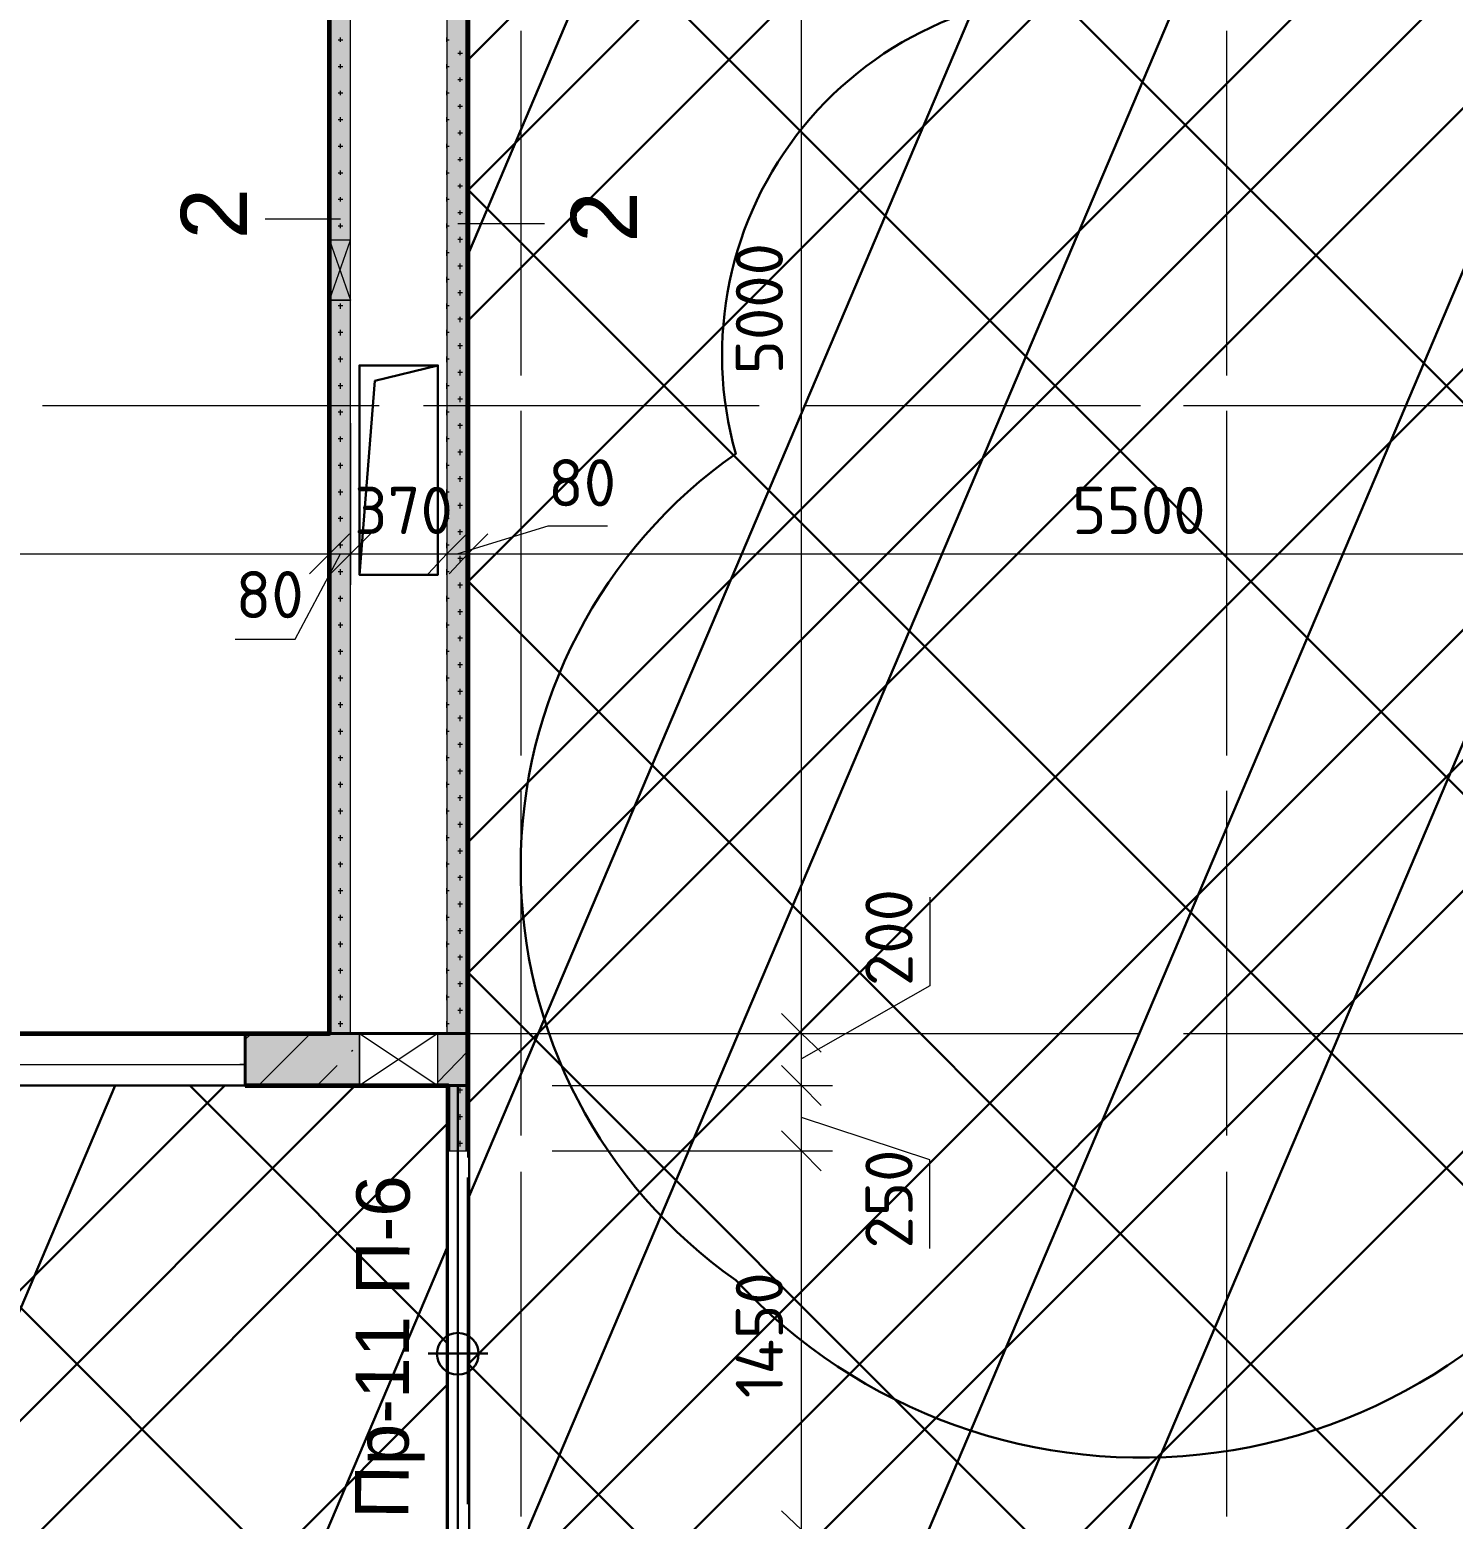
# Model space of a CAD drawing. Header units: millimetres. Extents: x -84737 to 172119, y -43083 to 59399.
# Drawn here: x 122428 to 127868, y 36788 to 42479 of the extents above; entities that cross this region are included whole.
import ezdxf

# ---------------------------------------------------------------- set-up
doc = ezdxf.new("R2010")
doc.units = ezdxf.units.MM
for name, color, linetype, lineweight in [('11) Плинтус ПЛ-2', 70, 'Continuous', 30), ('12) Наливной пол', 150, 'Continuous', 30), ('13) Плитка стены СТ-4.1', 150, 'Continuous', 60), ('15) Штукатурка стен СТ-1.1', 161, 'Continuous', 60), ('16) Краска СТ-1.1 стена', 5, 'Continuous', 60), ('18) Краска ПТ-1 потолок', 31, 'Continuous', 30), ('20) Шпакл. баз. фин Стена', 40, 'Continuous', 60), ('22) Шпакл. баз. фин. Потолок', 102, 'Continuous', 30), ('5) Затарка материала', 160, 'Continuous', 30), ('6) Уборка мусора', 20, 'Continuous', 30), ('8) Линолеум Л-1.1', 130, 'Continuous', 30)]:
    doc.layers.add(name, color=color, linetype=linetype, lineweight=lineweight)
doc.layers.add('PDF _Геометрия', color=7, linetype='Continuous')
doc.layers.add('PDF _Текст', color=7, linetype='Continuous')
doc.layers.add('PDF _Сплошная заливка', color=7, linetype='Continuous', true_color=0xffffff)
doc.styles.add('PDF GOSTCommon', font='arial.ttf')
doc.styles.add('PDF ISOCPEUR', font='isocpeur.ttf')

msp = doc.modelspace()

# ---------------------------------------------------------------- hatches: boundary and pattern name
at = {"layer": '12) Наливной пол'}
h = msp.add_hatch(dxfattribs=at)
h.set_pattern_fill('ANSI31', color=256, scale=222)
h.paths.add_polyline_path([(114514.8, 42635.7), (112106.2, 42635.7), (112106.2, 33344.1), (114514.8, 33344.1)])
h.paths.add_polyline_path([(124026.4, 38444.9), (124026.4, 33348.3), (114586.7, 33348.3), (114586.7, 39884.2), (116707.5, 39884.2), (116707.5, 38444.9)])
h.paths.add_polyline_path([(129605.6, 33344.1), (124106.9, 33344.1), (124106.9, 43647.4), (129605.6, 43647.4)])
h.paths.add_polyline_path([(109494.4, 42635.7), (111903, 42635.7), (111903, 33344.1), (109494.4, 33344.1)])
h.paths.add_polyline_path([(99982.7, 38444.9), (99982.7, 33348.3), (109422.4, 33348.3), (109422.4, 39884.2), (107301.6, 39884.2), (107301.6, 38444.9)])
h.paths.add_polyline_path([(94403.5, 33344.1), (99902.3, 33344.1), (99902.3, 43647.4), (94403.5, 43647.4)])
at = {"layer": '18) Краска ПТ-1 потолок'}
h = msp.add_hatch(dxfattribs=at)
h.set_pattern_fill('ANSI32', color=256, scale=222, angle=22)
h.paths.add_polyline_path([(114514.8, 42635.7), (112106.2, 42635.7), (112106.2, 33344.1), (114514.8, 33344.1)])
h.paths.add_polyline_path([(124026.4, 38444.9), (124026.4, 33348.3), (114586.7, 33348.3), (114586.7, 39884.2), (116707.5, 39884.2), (116707.5, 38444.9)])
h.paths.add_polyline_path([(129605.6, 33344.1), (124106.9, 33344.1), (124106.9, 43647.4), (129605.6, 43647.4)])
h.paths.add_polyline_path([(109494.4, 42635.7), (111903, 42635.7), (111903, 33344.1), (109494.4, 33344.1)])
h.paths.add_polyline_path([(99982.7, 38444.9), (99982.7, 33348.3), (109422.4, 33348.3), (109422.4, 39884.2), (107301.6, 39884.2), (107301.6, 38444.9)])
h.paths.add_polyline_path([(94403.5, 33344.1), (99902.3, 33344.1), (99902.3, 43647.4), (94403.5, 43647.4)])
h = msp.add_hatch(dxfattribs=at)
h.set_pattern_fill('ANSI32', color=256, scale=222, angle=22)
h.paths.add_polyline_path([(114514.8, 42635.7), (112106.2, 42635.7), (112106.2, 33344.1), (114514.8, 33344.1)])
h.paths.add_polyline_path([(124026.4, 38444.9), (124026.4, 33348.3), (114586.7, 33348.3), (114586.7, 39884.2), (116707.5, 39884.2), (116707.5, 38444.9)])
h.paths.add_polyline_path([(129605.6, 33344.1), (124106.9, 33344.1), (124106.9, 43647.4), (129605.6, 43647.4)])
h.paths.add_polyline_path([(109494.4, 42635.7), (111903, 42635.7), (111903, 33344.1), (109494.4, 33344.1)])
h.paths.add_polyline_path([(99982.7, 38444.9), (99982.7, 33348.3), (109422.4, 33348.3), (109422.4, 39884.2), (107301.6, 39884.2), (107301.6, 38444.9)])
h.paths.add_polyline_path([(94403.5, 33344.1), (99902.3, 33344.1), (99902.3, 43647.4), (94403.5, 43647.4)])
at = {"layer": '22) Шпакл. баз. фин. Потолок'}
h = msp.add_hatch(dxfattribs=at)
h.set_pattern_fill('ANSI37', color=256, scale=333)
h.paths.add_polyline_path([(114514.8, 42635.7), (112106.2, 42635.7), (112106.2, 33344.1), (114514.8, 33344.1)])
h.paths.add_polyline_path([(124026.4, 38444.9), (124026.4, 33348.3), (114586.7, 33348.3), (114586.7, 39884.2), (116707.5, 39884.2), (116707.5, 38444.9)])
h.paths.add_polyline_path([(129605.6, 33344.1), (124106.9, 33344.1), (124106.9, 43647.4), (129605.6, 43647.4)])
h.paths.add_polyline_path([(109494.4, 42635.7), (111903, 42635.7), (111903, 33344.1), (109494.4, 33344.1)])
h.paths.add_polyline_path([(99982.7, 38444.9), (99982.7, 33348.3), (109422.4, 33348.3), (109422.4, 39884.2), (107301.6, 39884.2), (107301.6, 38444.9)])
h.paths.add_polyline_path([(94403.5, 33344.1), (99902.3, 33344.1), (99902.3, 43647.4), (94403.5, 43647.4)])
h = msp.add_hatch(dxfattribs=at)
h.set_pattern_fill('ANSI37', color=256, scale=333)
h.paths.add_polyline_path([(114514.8, 42635.7), (112106.2, 42635.7), (112106.2, 33344.1), (114514.8, 33344.1)])
h.paths.add_polyline_path([(124026.4, 38444.9), (124026.4, 33348.3), (114586.7, 33348.3), (114586.7, 39884.2), (116707.5, 39884.2), (116707.5, 38444.9)])
h.paths.add_polyline_path([(129605.6, 33344.1), (124106.9, 33344.1), (124106.9, 43647.4), (129605.6, 43647.4)])
h.paths.add_polyline_path([(109494.4, 42635.7), (111903, 42635.7), (111903, 33344.1), (109494.4, 33344.1)])
h.paths.add_polyline_path([(99982.7, 38444.9), (99982.7, 33348.3), (109422.4, 33348.3), (109422.4, 39884.2), (107301.6, 39884.2), (107301.6, 38444.9)])
h.paths.add_polyline_path([(94403.5, 33344.1), (99902.3, 33344.1), (99902.3, 43647.4), (94403.5, 43647.4)])
at = {"layer": '8) Линолеум Л-1.1'}
h = msp.add_hatch(dxfattribs=at)
h.set_pattern_fill('ANSI31', color=256, scale=222)
h.paths.add_polyline_path([(114514.8, 42635.7), (112106.2, 42635.7), (112106.2, 33344.1), (114514.8, 33344.1)])
h.paths.add_polyline_path([(124026.4, 38444.9), (124026.4, 33348.3), (114586.7, 33348.3), (114586.7, 39884.2), (116707.5, 39884.2), (116707.5, 38444.9)])
h.paths.add_polyline_path([(129605.6, 33344.1), (124106.9, 33344.1), (124106.9, 43647.4), (129605.6, 43647.4)])
h.paths.add_polyline_path([(109494.4, 42635.7), (111903, 42635.7), (111903, 33344.1), (109494.4, 33344.1)])
h.paths.add_polyline_path([(99982.7, 38444.9), (99982.7, 33348.3), (109422.4, 33348.3), (109422.4, 39884.2), (107301.6, 39884.2), (107301.6, 38444.9)])
h.paths.add_polyline_path([(94403.5, 33344.1), (99902.3, 33344.1), (99902.3, 43647.4), (94403.5, 43647.4)])
at = {"layer": 'PDF _Сплошная заливка', "transparency": 33554559}
h = msp.add_hatch(color=256, dxfattribs=at)
h.paths.add_polyline_path([(123573.5, 41674.8), (123653.9, 41674.8), (123653.9, 43647.4), (123573.5, 43647.4)])
h.paths.add_polyline_path([(123653.9, 41446.2), (123573.5, 41446.2), (123573.5, 38643.9), (123653.9, 38643.9)])
h = msp.add_hatch(color=256, dxfattribs=at)
h.paths.add_polyline_path([(122202, 38444.9), (122202, 38643.9), (116703.3, 38643.9), (116703.3, 38444.9)])
h.paths.add_polyline_path([(123988.3, 38643.9), (123988.3, 38444.9), (124102.6, 38444.9), (124102.6, 38643.9)])
h.paths.add_polyline_path([(123687.8, 38444.9), (123687.8, 38643.9), (123251.8, 38643.9), (123251.8, 38444.9)])
h = msp.add_hatch(color=256, dxfattribs=at)
h.paths.add_polyline_path([(124022.2, 38195.2), (124102.6, 38195.2), (124102.6, 38444.9), (124022.2, 38444.9)])
h.paths.add_polyline_path([(124102.6, 36747.5), (124022.2, 36747.5), (124022.2, 33344.1), (124102.6, 33344.1)])

# ---------------------------------------------------------------- linework, layer by layer
at = {"layer": '11) Плинтус ПЛ-2'}
for points in [[(124102.6, 38195.2), (124102.6, 43647.4)], [(123251.8, 38444.9), (124026.4, 38444.9), (124026.4, 38195.2)]]:
    msp.add_lwpolyline(points, dxfattribs=at)
at = {"layer": '13) Плитка стены СТ-4.1'}
msp.add_lwpolyline([(117012.3, 39075.7), (117837.7, 39075.7), (117837.7, 38876.7), (120432.6, 38876.7), (120432.6, 38643.9), (123573.5, 38643.9), (123573.5, 43245.2), (116783.7, 43245.2), (116783.7, 41306.5), (117012.3, 41306.5)], close=True, dxfattribs=at)
at = {"layer": '15) Штукатурка стен СТ-1.1'}
for points in [[(124102.6, 38195.2), (124102.6, 43647.4)], [(123251.8, 38444.9), (124026.4, 38444.9), (124026.4, 38195.2)]]:
    msp.add_lwpolyline(points, dxfattribs=at)
at = {"layer": '16) Краска СТ-1.1 стена'}
for points in [[(124102.6, 38195.2), (124102.6, 43647.4)], [(123251.8, 38444.9), (124026.4, 38444.9), (124026.4, 38195.2)]]:
    msp.add_lwpolyline(points, dxfattribs=at)
at = {"layer": '20) Шпакл. баз. фин Стена'}
for points in [[(124102.6, 38195.2), (124102.6, 43647.4)], [(123251.8, 38444.9), (124026.4, 38444.9), (124026.4, 38195.2)]]:
    msp.add_lwpolyline(points, dxfattribs=at)
at = {"layer": '5) Затарка материала'}
msp.add_lwpolyline([(125126.1, 37701.5, -0.520567), (125126.1, 40858.9, -0.520567), (126557.1, 42614.4, -0.520567), (128556.8, 41678.1, -0.520567), (128556.8, 38168.6, -0.520567)], format="xyb", close=True, dxfattribs=at)
at = {"layer": '6) Уборка мусора'}
msp.add_lwpolyline([(125126.1, 37701.5, -0.520567), (125126.1, 40858.9, -0.520567), (126557.1, 42614.4, -0.520567), (128556.8, 41678.1, -0.520567), (128556.8, 38168.6, -0.520567)], format="xyb", close=True, dxfattribs=at)
at = {"layer": '8) Линолеум Л-1.1'}
for points in [[(129605.6, 33344.1), (124106.9, 33344.1), (124106.9, 43647.4), (129605.6, 43647.4)], [(124026.4, 38444.9), (124026.4, 33348.3), (114586.7, 33348.3), (114586.7, 39884.2), (116707.5, 39884.2), (116707.5, 38444.9)]]:
    msp.add_lwpolyline(points, close=True, dxfattribs=at)
at = {"layer": 'PDF _Геометрия', "lineweight": 9}
for points in [[(125376.8, 33225.6), (125376.8, 36747.5), (125376.8, 38195.2), (125376.8, 38444.9), (125376.8, 38643.9), (125376.8, 43647.4), (125376.8, 43964.8)], [(124305.8, 41475.8), (124305.8, 42474.8)], [(127002.3, 41475.8), (127002.3, 42474.8)], [(123607.4, 42440.9), (123624.3, 42440.9)], [(123615.8, 42432.5), (123615.8, 42449.4)], [(124022.2, 42432.5), (124022.2, 42449.4)], [(124022.2, 42440.9), (124030.7, 42440.9)], [(124305.8, 42360.5), (124305.8, 42411.3)], [(127002.3, 42360.5), (127002.3, 42411.3)], [(123573.5, 42390.1), (123573.5, 42390.1)], [(123615.8, 42330.9), (123615.8, 42347.8)], [(124022.2, 42330.9), (124022.2, 42347.8)], [(124064.5, 42390.1), (124081.5, 42390.1)], [(124073, 42381.7), (124073, 42398.6)], [(123573.5, 42288.5), (123573.5, 42288.5)], [(123607.4, 42339.3), (123624.3, 42339.3)], [(124022.2, 42339.3), (124030.7, 42339.3)], [(124064.5, 42288.5), (124081.5, 42288.5)], [(124073, 42280.1), (124073, 42297)], [(123607.4, 42237.8), (123624.3, 42237.8)], [(123615.8, 42229.3), (123615.8, 42246.2)], [(124022.2, 42229.3), (124022.2, 42246.2)], [(124022.2, 42237.8), (124030.7, 42237.8)], [(123573.5, 42187), (123573.5, 42187)], [(124064.5, 42187), (124081.5, 42187)], [(124073, 42178.5), (124073, 42195.4)], [(123607.4, 42136.2), (123624.3, 42136.2)], [(123615.8, 42127.7), (123615.8, 42144.6)], [(124022.2, 42127.7), (124022.2, 42144.6)], [(124022.2, 42136.2), (124030.7, 42136.2)], [(124305.8, 41158.3), (124305.8, 42157.3)], [(127002.3, 41158.3), (127002.3, 42157.3)], [(123573.5, 42085.4), (123573.5, 42085.4)], [(124064.5, 42085.4), (124081.5, 42085.4)], [(124073, 42076.9), (124073, 42093.8)], [(123607.4, 42034.6), (123624.3, 42034.6)], [(123615.8, 42026.1), (123615.8, 42043)], [(124022.2, 42026.1), (124022.2, 42043)], [(124022.2, 42034.6), (124030.7, 42034.6)], [(123573.5, 41983.8), (123573.5, 41983.8)], [(124064.5, 41983.8), (124081.5, 41983.8)], [(124073, 41975.3), (124073, 41992.2)], [(123607.4, 41933), (123624.3, 41933)], [(123615.8, 41924.5), (123615.8, 41941.4)], [(124022.2, 41924.5), (124022.2, 41941.4)], [(124022.2, 41933), (124030.7, 41933)], [(124073, 41873.7), (124073, 41890.6)], [(123573.5, 41882.2), (123573.5, 41882.2)], [(123615.8, 41822.9), (123615.8, 41839.8)], [(124022.2, 41822.9), (124022.2, 41839.8)], [(124064.5, 41882.2), (124081.5, 41882.2)], [(123573.5, 41780.6), (123573.5, 41780.6)], [(123607.4, 41831.4), (123624.3, 41831.4)], [(124022.2, 41831.4), (124030.7, 41831.4)], [(124064.5, 41780.6), (124081.5, 41780.6)], [(124073, 41772.1), (124073, 41789)], [(123615.8, 41755.2), (123328, 41755.2)], [(123607.4, 41729.8), (123624.3, 41729.8)], [(123615.8, 41721.3), (123615.8, 41738.3)], [(124022.2, 41721.3), (124022.2, 41738.3)], [(124022.2, 41729.8), (124030.7, 41729.8)], [(124064.5, 41738.3), (124394.7, 41738.3)], [(123573.5, 41679), (123573.5, 41679)], [(124064.5, 41679), (124081.5, 41679)], [(124073, 41666.3), (124073, 41687.5)], [(124022.2, 41615.5), (124022.2, 41636.7)], [(124022.2, 41628.2), (124030.7, 41628.2)], [(124064.5, 41577.4), (124081.5, 41577.4)], [(124073, 41564.7), (124073, 41585.9)], [(124022.2, 41513.9), (124022.2, 41535.1)], [(124022.2, 41526.6), (124030.7, 41526.6)], [(123615.8, 41412.3), (123615.8, 41433.5)], [(124022.2, 41412.3), (124022.2, 41433.5)], [(124064.5, 41475.8), (124081.5, 41475.8)], [(124073, 41463.1), (124073, 41484.3)], [(123607.4, 41425), (123624.3, 41425)], [(124022.2, 41425), (124030.7, 41425)], [(124073, 41361.5), (124073, 41382.7)], [(123573.5, 41374.2), (123573.5, 41374.2)], [(123607.4, 41323.4), (123624.3, 41323.4)], [(123615.8, 41310.7), (123615.8, 41331.9)], [(124022.2, 41310.7), (124022.2, 41331.9)], [(124022.2, 41323.4), (124030.7, 41323.4)], [(124064.5, 41374.2), (124081.5, 41374.2)], [(123573.5, 41272.6), (123573.5, 41272.6)], [(124064.5, 41272.6), (124081.5, 41272.6)], [(124073, 41259.9), (124073, 41281.1)], [(124305.8, 41221.8), (124305.8, 41276.8)], [(127002.3, 41221.8), (127002.3, 41276.8)], [(123607.4, 41221.8), (123624.3, 41221.8)], [(123615.8, 41209.1), (123615.8, 41230.3)], [(124022.2, 41209.1), (124022.2, 41230.3)], [(124022.2, 41221.8), (124030.7, 41221.8)], [(123573.5, 41171), (123573.5, 41171)], [(124064.5, 41171), (124081.5, 41171)], [(124073, 41158.3), (124073, 41179.5)], [(123607.4, 41120.2), (123624.3, 41120.2)], [(123615.8, 41107.5), (123615.8, 41128.7)], [(124022.2, 41107.5), (124022.2, 41128.7)], [(124022.2, 41120.2), (124030.7, 41120.2)], [(122477.1, 41044), (123480.4, 41044)], [(122511, 41044), (122566, 41044)], [(122765, 41044), (123764, 41044)], [(123573.5, 41069.4), (123573.5, 41069.4)], [(123679.3, 41044), (123730.1, 41044)], [(123933.3, 41044), (124932.3, 41044)], [(123963, 41044), (124018, 41044)], [(124064.5, 41069.4), (124081.5, 41069.4)], [(124073, 41056.7), (124073, 41077.9)], [(124216.9, 41044), (125215.9, 41044)], [(125131.3, 41044), (125186.3, 41044)], [(125385.3, 41044), (126384.3, 41044)], [(125419.1, 41044), (125469.9, 41044)], [(125668.9, 41044), (126672.1, 41044)], [(126583.2, 41044), (126638.2, 41044)], [(126837.2, 41044), (127836.2, 41044)], [(126871.1, 41044), (126921.9, 41044)], [(127125, 41044), (128124, 41044)], [(123607.4, 41018.6), (123624.3, 41018.6)], [(123615.8, 41005.9), (123615.8, 41027.1)], [(124022.2, 41005.9), (124022.2, 41027.1)], [(124022.2, 41018.6), (124030.7, 41018.6)], [(124305.8, 40023.9), (124305.8, 41022.9)], [(127002.3, 40023.9), (127002.3, 41022.9)], [(114912.7, 40976.3), (114912.7, 40476.8), (116703.3, 40476.8), (116783.7, 40476.8), (116931.8, 40476.8), (117012.3, 40476.8), (123573.5, 40476.8), (123653.9, 40476.8), (124022.2, 40476.8), (124102.6, 40476.8), (129605.6, 40476.8), (129703, 40476.8), (129855.4, 40476.8), (133652.4, 40476.8), (133906.4, 40476.8), (137225.1, 40476.8)], [(123573.5, 40976.3), (123573.5, 40476.8), (123573.5, 40358.3)], [(123573.5, 40967.8), (123573.5, 40967.8)], [(123615.8, 40904.3), (123615.8, 40925.5)], [(123653.9, 40976.3), (123653.9, 40476.8), (123653.9, 40358.3)], [(124022.2, 40976.3), (124022.2, 40476.8), (124022.2, 40358.3)], [(124022.2, 40904.3), (124022.2, 40925.5)], [(124064.5, 40967.8), (124081.5, 40967.8)], [(124073, 40955.1), (124073, 40976.3)], [(124102.6, 40976.3), (124102.6, 40476.8), (124102.6, 40358.3)], [(124305.8, 40904.3), (124305.8, 40959.4)], [(127002.3, 40904.3), (127002.3, 40959.4)], [(123573.5, 40866.2), (123573.5, 40866.2)], [(123607.4, 40917), (123624.3, 40917)], [(124022.2, 40917), (124030.7, 40917)], [(124064.5, 40866.2), (124081.5, 40866.2)], [(124073, 40853.5), (124073, 40874.7)], [(123607.4, 40815.4), (123624.3, 40815.4)], [(123615.8, 40802.7), (123615.8, 40823.9)], [(124022.2, 40802.7), (124022.2, 40823.9)], [(124022.2, 40815.4), (124030.7, 40815.4)], [(123573.5, 40764.6), (123573.5, 40764.6)], [(124064.5, 40764.6), (124081.5, 40764.6)], [(124073, 40751.9), (124073, 40773.1)], [(123607.4, 40713.9), (123624.3, 40713.9)], [(123615.8, 40701.2), (123615.8, 40722.3)], [(124022.2, 40701.2), (124022.2, 40722.3)], [(124022.2, 40713.9), (124030.7, 40713.9)], [(124305.8, 39706.4), (124305.8, 40705.4)], [(127002.3, 39706.4), (127002.3, 40705.4)], [(123573.5, 40663.1), (123573.5, 40663.1)], [(124064.5, 40663.1), (124081.5, 40663.1)], [(124073, 40650.4), (124073, 40671.5)], [(123607.4, 40612.3), (123624.3, 40612.3)], [(123615.8, 40599.6), (123615.8, 40620.7)], [(124022.2, 40599.6), (124022.2, 40620.7)], [(124022.2, 40612.3), (124030.7, 40612.3)], [(124636, 40582.6), (124407.4, 40582.6), (124064.5, 40476.8)], [(123573.5, 40561.5), (123573.5, 40561.5)], [(124064.5, 40561.5), (124081.5, 40561.5)], [(124073, 40548.8), (124073, 40569.9)], [(123213.7, 40150.9), (123442.3, 40150.9), (123615.8, 40476.8)], [(123607.4, 40510.7), (123624.3, 40510.7)], [(123615.8, 40498), (123615.8, 40519.1)], [(124022.2, 40498), (124022.2, 40519.1)], [(124022.2, 40510.7), (124030.7, 40510.7)], [(124073, 40447.2), (124073, 40468.3)], [(123573.5, 40459.9), (123573.5, 40459.9)], [(123607.4, 40409.1), (123624.3, 40409.1)], [(123615.8, 40396.4), (123615.8, 40417.5)], [(124022.2, 40396.4), (124022.2, 40417.5)], [(124022.2, 40409.1), (124030.7, 40409.1)], [(124064.5, 40459.9), (124081.5, 40459.9)], [(123573.5, 40358.3), (123573.5, 40358.3)], [(124064.5, 40358.3), (124081.5, 40358.3)], [(124073, 40345.6), (124073, 40366.7)], [(123607.4, 40307.5), (123624.3, 40307.5)], [(123615.8, 40294.8), (123615.8, 40315.9)], [(124022.2, 40294.8), (124022.2, 40315.9)], [(124022.2, 40307.5), (124030.7, 40307.5)], [(123573.5, 40256.7), (123573.5, 40256.7)], [(124064.5, 40256.7), (124081.5, 40256.7)], [(124073, 40244), (124073, 40265.1)], [(123607.4, 40205.9), (123624.3, 40205.9)], [(123615.8, 40193.2), (123615.8, 40214.4)], [(124022.2, 40193.2), (124022.2, 40214.4)], [(124022.2, 40205.9), (124030.7, 40205.9)], [(123573.5, 40155.1), (123573.5, 40155.1)], [(124064.5, 40155.1), (124081.5, 40155.1)], [(124073, 40142.4), (124073, 40163.6)], [(123607.4, 40104.3), (123624.3, 40104.3)], [(123615.8, 40091.6), (123615.8, 40112.8)], [(124022.2, 40091.6), (124022.2, 40112.8)], [(124022.2, 40104.3), (124030.7, 40104.3)], [(123573.5, 40053.5), (123573.5, 40053.5)], [(123615.8, 39990), (123615.8, 40011.2)], [(124022.2, 39990), (124022.2, 40011.2)], [(124064.5, 40053.5), (124081.5, 40053.5)], [(124073, 40040.8), (124073, 40062)], [(123607.4, 40002.7), (123624.3, 40002.7)], [(124022.2, 40002.7), (124030.7, 40002.7)], [(124073, 39939.2), (124073, 39960.4)], [(123573.5, 39951.9), (123573.5, 39951.9)], [(123607.4, 39901.1), (123624.3, 39901.1)], [(123615.8, 39888.4), (123615.8, 39909.6)], [(124022.2, 39888.4), (124022.2, 39909.6)], [(124022.2, 39901.1), (124030.7, 39901.1)], [(124064.5, 39951.9), (124081.5, 39951.9)], [(123573.5, 39850.3), (123573.5, 39850.3)], [(124064.5, 39850.3), (124081.5, 39850.3)], [(124073, 39837.6), (124073, 39858.8)], [(123607.4, 39799.5), (123624.3, 39799.5)], [(123615.8, 39786.8), (123615.8, 39808)], [(124022.2, 39786.8), (124022.2, 39808)], [(124022.2, 39799.5), (124030.7, 39799.5)], [(124305.8, 39769.9), (124305.8, 39820.7)], [(127002.3, 39769.9), (127002.3, 39820.7)], [(123573.5, 39748.7), (123573.5, 39748.7)], [(124064.5, 39748.7), (124081.5, 39748.7)], [(124073, 39736), (124073, 39757.2)], [(123607.4, 39697.9), (123624.3, 39697.9)], [(123615.8, 39685.2), (123615.8, 39706.4)], [(124022.2, 39685.2), (124022.2, 39706.4)], [(124022.2, 39697.9), (124030.7, 39697.9)], [(123573.5, 39647.1), (123573.5, 39647.1)], [(124064.5, 39647.1), (124081.5, 39647.1)], [(124073, 39634.4), (124073, 39655.6)], [(123607.4, 39596.3), (123624.3, 39596.3)], [(123615.8, 39583.6), (123615.8, 39604.8)], [(124022.2, 39583.6), (124022.2, 39604.8)], [(124022.2, 39596.3), (124030.7, 39596.3)], [(124305.8, 38567.7), (124305.8, 39570.9)], [(127002.3, 38567.7), (127002.3, 39570.9)], [(123573.5, 39545.5), (123573.5, 39545.5)], [(123615.8, 39482), (123615.8, 39503.2)], [(124022.2, 39482), (124022.2, 39503.2)], [(124064.5, 39545.5), (124081.5, 39545.5)], [(124073, 39532.8), (124073, 39554)], [(124305.8, 39452.4), (124305.8, 39507.4)], [(127002.3, 39452.4), (127002.3, 39507.4)], [(123573.5, 39443.9), (123573.5, 39443.9)], [(123607.4, 39494.7), (123624.3, 39494.7)], [(124022.2, 39494.7), (124030.7, 39494.7)], [(124064.5, 39443.9), (124081.5, 39443.9)], [(124073, 39431.2), (124073, 39452.4)], [(123607.4, 39393.1), (123624.3, 39393.1)], [(123615.8, 39380.4), (123615.8, 39401.6)], [(124022.2, 39380.4), (124022.2, 39401.6)], [(124022.2, 39393.1), (124030.7, 39393.1)], [(123573.5, 39342.3), (123573.5, 39342.3)], [(124064.5, 39342.3), (124081.5, 39342.3)], [(124073, 39329.6), (124073, 39350.8)], [(123607.4, 39291.5), (123624.3, 39291.5)], [(123615.8, 39278.8), (123615.8, 39300)], [(124022.2, 39278.8), (124022.2, 39300)], [(124022.2, 39291.5), (124030.7, 39291.5)], [(123573.5, 39240.7), (123573.5, 39240.7)], [(124064.5, 39240.7), (124081.5, 39240.7)], [(124073, 39228), (124073, 39249.2)], [(124305.8, 38254.4), (124305.8, 39253.4)], [(127002.3, 38254.4), (127002.3, 39253.4)], [(123607.4, 39190), (123624.3, 39190)], [(123615.8, 39177.3), (123615.8, 39198.4)], [(124022.2, 39177.3), (124022.2, 39198.4)], [(124022.2, 39190), (124030.7, 39190)], [(125867.8, 39164.6), (125867.8, 38825.9), (125376.8, 38546.5)], [(123573.5, 39139.2), (123573.5, 39139.2)], [(124064.5, 39139.2), (124081.5, 39139.2)], [(124073, 39126.5), (124073, 39147.6)], [(123607.4, 39088.4), (123624.3, 39088.4)], [(123615.8, 39075.7), (123615.8, 39096.8)], [(124022.2, 39075.7), (124022.2, 39096.8)], [(124022.2, 39088.4), (124030.7, 39088.4)], [(124073, 39024.9), (124073, 39046)], [(123573.5, 39037.6), (123573.5, 39037.6)], [(123607.4, 38986.8), (123624.3, 38986.8)], [(123615.8, 38974.1), (123615.8, 38995.2)], [(124022.2, 38974.1), (124022.2, 38995.2)], [(124022.2, 38986.8), (124030.7, 38986.8)], [(124064.5, 39037.6), (124081.5, 39037.6)], [(123573.5, 38936), (123573.5, 38936)], [(124064.5, 38936), (124081.5, 38936)], [(124073, 38923.3), (124073, 38944.4)], [(123607.4, 38885.2), (123624.3, 38885.2)], [(123615.8, 38872.5), (123615.8, 38893.6)], [(124022.2, 38872.5), (124022.2, 38893.6)], [(124022.2, 38885.2), (124030.7, 38885.2)], [(123573.5, 38834.4), (123573.5, 38834.4)], [(124064.5, 38834.4), (124081.5, 38834.4)], [(124073, 38821.7), (124073, 38842.8)], [(123607.4, 38783.6), (123624.3, 38783.6)], [(123615.8, 38770.9), (123615.8, 38792)], [(124022.2, 38770.9), (124022.2, 38792)], [(124022.2, 38783.6), (124030.7, 38783.6)], [(123573.5, 38732.8), (123573.5, 38732.8)], [(124064.5, 38732.8), (124081.5, 38732.8)], [(124073, 38720.1), (124073, 38741.2)], [(123607.4, 38682), (123624.3, 38682)], [(123615.8, 38669.3), (123615.8, 38690.5)], [(124022.2, 38669.3), (124022.2, 38690.5)], [(124022.2, 38682), (124030.7, 38682)], [(122477.1, 38643.9), (123480.4, 38643.9)], [(122511, 38643.9), (122566, 38643.9)], [(122765, 38643.9), (123764, 38643.9)], [(123251.8, 38622.7), (123277.2, 38643.9)], [(123302.6, 38444.9), (123501.5, 38643.9)], [(123679.3, 38643.9), (123730.1, 38643.9)], [(123933.3, 38643.9), (124932.3, 38643.9)], [(123963, 38643.9), (124018, 38643.9)], [(124216.9, 38643.9), (125215.9, 38643.9)], [(124877.3, 38643.9), (125376.8, 38643.9), (125495.3, 38643.9)], [(125131.3, 38643.9), (125186.3, 38643.9)], [(125385.3, 38643.9), (126384.3, 38643.9)], [(125419.1, 38643.9), (125469.9, 38643.9)], [(125668.9, 38643.9), (126672.1, 38643.9)], [(126583.2, 38643.9), (126638.2, 38643.9)], [(126837.2, 38643.9), (127836.2, 38643.9)], [(126871.1, 38643.9), (126921.9, 38643.9)], [(127125, 38643.9), (128124, 38643.9)], [(123658.2, 38576.2), (123662.4, 38580.4)], [(123988.3, 38457.6), (124102.6, 38576.2)], [(123526.9, 38444.9), (123603.1, 38521.1)], [(124064.5, 38428), (124081.5, 38428)], [(124073, 38415.3), (124073, 38436.5)], [(124424.4, 38444.9), (125376.8, 38444.9), (125495.3, 38444.9)], [(124022.2, 38364.5), (124022.2, 38385.7)], [(124022.2, 38377.2), (124030.7, 38377.2)], [(124305.8, 38317.9), (124305.8, 38368.7)], [(127002.3, 38317.9), (127002.3, 38368.7)], [(124064.5, 38326.4), (124081.5, 38326.4)], [(124073, 38313.7), (124073, 38334.9)], [(125867.8, 37822.7), (125867.8, 38161.3), (125376.8, 38322.2)], [(124022.2, 38262.9), (124022.2, 38284.1)], [(124022.2, 38275.6), (124030.7, 38275.6)], [(124064.5, 38224.8), (124081.5, 38224.8)], [(124073, 38212.1), (124073, 38233.3)], [(124424.4, 38195.2), (125376.8, 38195.2), (125495.3, 38195.2)], [(124305.8, 37115.8), (124305.8, 38114.8)], [(127002.3, 37115.8), (127002.3, 38114.8)], [(124305.8, 38000.5), (124305.8, 38051.3)], [(127002.3, 38000.5), (127002.3, 38051.3)], [(124305.8, 36798.3), (124305.8, 37801.5)], [(127002.3, 36798.3), (127002.3, 37801.5)], [(124305.8, 36861.8), (124305.8, 36916.8)], [(127002.3, 36861.8), (127002.3, 36916.8)]]:
    msp.add_lwpolyline(points, dxfattribs=at)
at = {"layer": 'PDF _Геометрия', "lineweight": 18}
for points in [[(123573.5, 43647.4), (123573.5, 43325.6), (123222.2, 43325.6), (123222.2, 43245.2), (123573.5, 43245.2), (123573.5, 38643.9), (123653.9, 38643.9), (123653.9, 43647.4)], [(124102.6, 38643.9), (124102.6, 43647.4), (124022.2, 43647.4), (124022.2, 38643.9)], [(124022.2, 38444.9), (124022.2, 38195.2), (124102.6, 38195.2), (124102.6, 38444.9)]]:
    msp.add_lwpolyline(points, close=True, dxfattribs=at)
at = {"layer": 'PDF _Геометрия', "lineweight": 30}
for points in [[(124102.6, 43368), (124102.6, 38444.9)], [(123573.5, 38643.9), (123573.5, 43245.2), (116783.7, 43245.2), (116783.7, 41306.5), (117012.3, 41306.5), (117012.3, 39075.7)], [(123687.8, 40396.4), (123747.1, 41137.2), (123988.3, 41196.4)], [(123154.4, 38444.9), (116703.3, 38444.9), (116703.3, 39884.2), (115162.4, 39884.2)], [(117837.7, 38876.7), (120432.6, 38876.7), (120432.6, 38643.9), (123251.8, 38643.9)], [(124022.2, 33344.1), (124022.2, 38444.9), (123251.8, 38444.9)], [(124064.5, 38444.9), (124064.5, 36396.1)], [(124102.6, 38093.6), (124102.6, 36844.8)], [(124178.8, 37420.5), (123950.3, 37420.5)]]:
    msp.add_lwpolyline(points, dxfattribs=at)
at = {"layer": 'PDF _Геометрия', "lineweight": 9}
for points in [[(123653.9, 41446.2), (123573.5, 41446.2), (123653.9, 41674.8), (123573.5, 41674.8)], [(123573.5, 41674.8), (123573.5, 41446.2), (123653.9, 41446.2), (123653.9, 41674.8)], [(123687.8, 38444.9), (123687.8, 38643.9), (123988.3, 38444.9), (123988.3, 38643.9)], [(123988.3, 38643.9), (123687.8, 38643.9), (123687.8, 38444.9), (123988.3, 38444.9)]]:
    msp.add_lwpolyline(points, close=True, dxfattribs=at)
at = {"layer": 'PDF _Геометрия', "color": 253, "lineweight": 30, "true_color": 0xaaaaaa}
msp.add_lwpolyline([(123687.8, 41196.4), (123988.3, 41196.4), (123988.3, 40396.4), (123687.8, 40396.4)], close=True, dxfattribs=at)
at = {"layer": 'PDF _Геометрия', "lineweight": 30}
msp.add_lwpolyline([(123988.3, 41196.4), (123687.8, 41196.4), (123687.8, 40396.4), (123988.3, 40396.4)], close=True, dxfattribs=at)
at = {"layer": 'PDF _Геометрия', "lineweight": 20}
for points in [[(123649.7, 40553), (123573.5, 40476.8), (123497.3, 40400.6)], [(123730.1, 40553), (123653.9, 40476.8), (123577.7, 40400.6)], [(124098.4, 40553), (124022.2, 40476.8), (123950.3, 40400.6)], [(124178.8, 40553), (124102.6, 40476.8), (124030.7, 40400.6)], [(125300.6, 38720.1), (125376.8, 38643.9), (125453, 38571.9)], [(125300.6, 38521.1), (125376.8, 38444.9), (125453, 38368.7)], [(125300.6, 38271.4), (125376.8, 38195.2), (125453, 38119)], [(125300.6, 36819.4), (125376.8, 36747.5), (125453, 36671.3)]]:
    msp.add_lwpolyline(points, dxfattribs=at)
at = {"layer": 'PDF _Геометрия', "lineweight": 40}
msp.add_lwpolyline([(124102.6, 38643.9), (123251.8, 38643.9), (123251.8, 38444.9), (124102.6, 38444.9)], close=True, dxfattribs=at)
at = {"layer": 'PDF _Геометрия', "lineweight": 18}
for points in [[(122227.4, 38525.4), (122202, 38525.4), (123251.8, 38525.4), (123230.6, 38525.4)], [(123230.6, 38444.9), (123251.8, 38444.9), (122202, 38444.9), (122202, 38525.4)], [(123251.8, 38444.9), (123251.8, 38525.4)], [(124022.2, 38195.2), (124022.2, 38169.8)], [(124102.6, 38169.8), (124102.6, 38195.2)]]:
    msp.add_lwpolyline(points, dxfattribs=at)
at = {"layer": 'PDF _Геометрия', "lineweight": 30}
msp.add_circle((124064.1, 37419.7), 79.6, dxfattribs=at)
at = {"layer": 'PDF _Сплошная заливка', "lineweight": 5, "transparency": 33554559}
msp.add_solid([(124022.2, 43296), (124022.2, 38643.9), (124102.6, 43296), (124102.6, 38643.9)], dxfattribs=at)
at = {"layer": 'PDF _Сплошная заливка', "color": 8, "lineweight": 5, "true_color": 0x808080, "transparency": 33554559}
msp.add_solid([(123573.5, 41674.8), (123573.5, 41446.2), (123653.9, 41674.8), (123653.9, 41446.2)], dxfattribs=at)

# ---------------------------------------------------------------- texts
at = {"layer": 'PDF _Текст', "attachment_point": 4}
for s, insert, char_height, rotation, style in [('2', (123132, 41678.3), 252.5, 90, 'PDF GOSTCommon'), ('2', (124622.1, 41665.6), 252.5, 90, 'PDF GOSTCommon'), ('5000', (125216.3, 41161.8), 180.46, 90, 'PDF ISOCPEUR'), ('200', (125711.6, 38825.1), 180.46, 90, 'PDF ISOCPEUR'), ('250', (125711.6, 37821.8), 180.46, 90, 'PDF ISOCPEUR'), ('Пр-11 П-6', (123803.8, 36788.9), 204.12, 89.7575, 'PDF GOSTCommon'), ('1450', (125216.3, 37250.3), 180.46, 90, 'PDF ISOCPEUR')]:
    msp.add_mtext(s, dxfattribs=dict(at, insert=insert, char_height=char_height, rotation=rotation, style=style))
at = {"layer": 'PDF _Текст', "char_height": 180.46, "attachment_point": 4, "style": 'PDF ISOCPEUR'}
for s, insert in [('80', (124409, 40748.2)), ('370', (123668.2, 40642.4)), ('5500', (126411.3, 40642.4)), ('80', (123215.2, 40320.7))]:
    msp.add_mtext(s, dxfattribs=dict(at, insert=insert))

doc.saveas('drawing.dxf')
